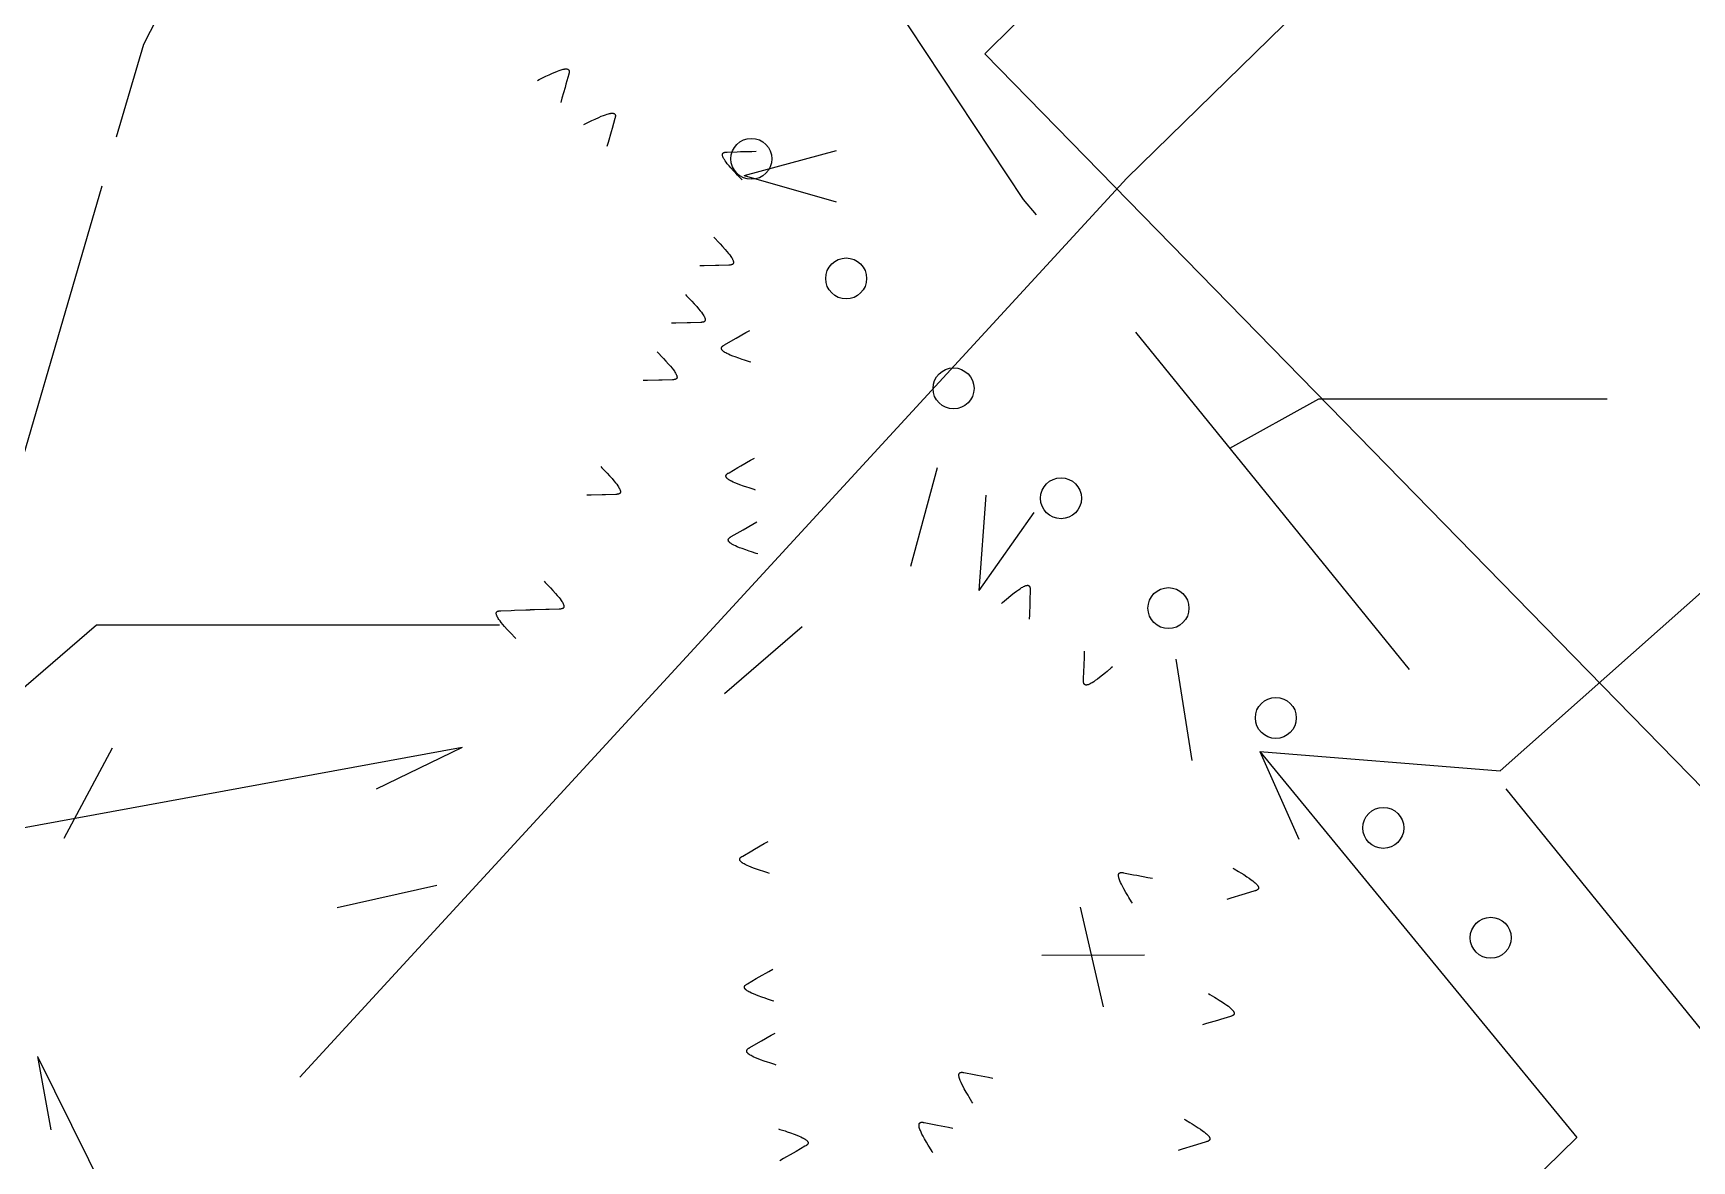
# Model space of a CAD drawing. Header units: metres. Extents: x 3206 to 3701, y 9896 to 11410.
# Drawn here: x 3630.94 to 3647.13, y 11216.84 to 11227.84 of the extents above; entities that cross this region are included whole.
import ezdxf

# ---------------------------------------------------------------- set-up
doc = ezdxf.new("R2010")
doc.units = ezdxf.units.M
for name, color, linetype in [('BUILDING', 7, 'Continuous'), ('ELECTR_CABLE', 7, 'Continuous'), ('GROUND', 7, 'Continuous')]:
    doc.layers.add(name, color=color, linetype=linetype)

# ---------------------------------------------------------------- blocks, each defined once
blk = doc.blocks.new('МОЖЖЕВЕЛЬНИК_СКАЛЬНЫЙ')
blk.add_circle((0, 0), 0.2)

msp = doc.modelspace()

# ---------------------------------------------------------------- linework, layer by layer
at = {"layer": 'BUILDING'}
msp.add_lwpolyline([(3652.29, 11223.33), (3648.53, 11227.26), (3651.877, 11230.573), (3652.37, 11231.06), (3652.42, 11233.99), (3648.644, 11234.06), (3647.133, 11234.088), (3646.832, 11234.094), (3640.518, 11227.922), (3640.232, 11227.642), (3645.277, 11222.482), (3648.238, 11219.453), (3648.434, 11219.641), (3652.29, 11223.33)], close=True, dxfattribs=at)
at = {"layer": 'ELECTR_CABLE'}
for points in [[(3633.547, 11217.654), (3641.619, 11226.429), (3646.069, 11230.78)], [(3631.759, 11226.832), (3632.024, 11227.737), (3633.422, 11230.471)], [(3640.737, 11226.07), (3640.611, 11226.219), (3638.378, 11229.594)], [(3635.868, 11227.383), (3635.882, 11227.39), (3635.928, 11227.413), (3635.949, 11227.423), (3635.98, 11227.437), (3636.015, 11227.453), (3636.038, 11227.463), (3636.062, 11227.473), (3636.079, 11227.479), (3636.097, 11227.485), (3636.109, 11227.489), (3636.118, 11227.491), (3636.127, 11227.493), (3636.13, 11227.493), (3636.134, 11227.494), (3636.141, 11227.494), (3636.145, 11227.495), (3636.148, 11227.495), (3636.152, 11227.494), (3636.155, 11227.494), (3636.159, 11227.493), (3636.161, 11227.492), (3636.163, 11227.492), (3636.164, 11227.491), (3636.166, 11227.49), (3636.167, 11227.49), (3636.168, 11227.489), (3636.17, 11227.487), (3636.171, 11227.486), (3636.172, 11227.485), (3636.173, 11227.484), (3636.173, 11227.484), (3636.174, 11227.483), (3636.174, 11227.481), (3636.175, 11227.48), (3636.176, 11227.479), (3636.176, 11227.476), (3636.176, 11227.475), (3636.177, 11227.474), (3636.177, 11227.472), (3636.177, 11227.471), (3636.177, 11227.469), (3636.177, 11227.468), (3636.177, 11227.464), (3636.177, 11227.462), (3636.176, 11227.458), (3636.175, 11227.454), (3636.174, 11227.45), (3636.172, 11227.442), (3636.145, 11227.346), (3636.136, 11227.314), (3636.105, 11227.209), (3636.094, 11227.168)], [(3636.319, 11226.952), (3636.332, 11226.958), (3636.378, 11226.981), (3636.399, 11226.991), (3636.43, 11227.005), (3636.465, 11227.021), (3636.489, 11227.032), (3636.512, 11227.041), (3636.53, 11227.048), (3636.548, 11227.053), (3636.559, 11227.057), (3636.569, 11227.059), (3636.577, 11227.061), (3636.581, 11227.061), (3636.584, 11227.062), (3636.591, 11227.063), (3636.595, 11227.063), (3636.598, 11227.063), (3636.602, 11227.062), (3636.605, 11227.062), (3636.609, 11227.061), (3636.611, 11227.061), (3636.613, 11227.06), (3636.614, 11227.059), (3636.616, 11227.059), (3636.617, 11227.058), (3636.619, 11227.057), (3636.62, 11227.056), (3636.622, 11227.054), (3636.622, 11227.054), (3636.623, 11227.053), (3636.623, 11227.052), (3636.624, 11227.051), (3636.625, 11227.05), (3636.625, 11227.048), (3636.626, 11227.047), (3636.626, 11227.045), (3636.627, 11227.043), (3636.627, 11227.042), (3636.627, 11227.04), (3636.627, 11227.039), (3636.627, 11227.037), (3636.627, 11227.036), (3636.627, 11227.032), (3636.627, 11227.03), (3636.626, 11227.027), (3636.626, 11227.022), (3636.624, 11227.018), (3636.622, 11227.01), (3636.595, 11226.914), (3636.586, 11226.882), (3636.556, 11226.777), (3636.544, 11226.736)], [(3637.864, 11226.411), (3637.854, 11226.422), (3637.818, 11226.459), (3637.803, 11226.476), (3637.779, 11226.501), (3637.754, 11226.53), (3637.737, 11226.549), (3637.72, 11226.569), (3637.709, 11226.584), (3637.698, 11226.599), (3637.691, 11226.609), (3637.686, 11226.617), (3637.682, 11226.625), (3637.68, 11226.628), (3637.679, 11226.631), (3637.676, 11226.637), (3637.675, 11226.641), (3637.674, 11226.645), (3637.673, 11226.648), (3637.672, 11226.651), (3637.672, 11226.655), (3637.672, 11226.657), (3637.672, 11226.659), (3637.672, 11226.661), (3637.672, 11226.662), (3637.673, 11226.664), (3637.673, 11226.666), (3637.674, 11226.667), (3637.675, 11226.669), (3637.675, 11226.67), (3637.676, 11226.671), (3637.677, 11226.672), (3637.677, 11226.673), (3637.678, 11226.673), (3637.679, 11226.674), (3637.681, 11226.675), (3637.683, 11226.677), (3637.684, 11226.677), (3637.685, 11226.678), (3637.686, 11226.679), (3637.688, 11226.679), (3637.689, 11226.68), (3637.691, 11226.68), (3637.694, 11226.681), (3637.696, 11226.681), (3637.7, 11226.682), (3637.704, 11226.683), (3637.709, 11226.683), (3637.717, 11226.683), (3637.816, 11226.686), (3637.849, 11226.687), (3637.959, 11226.69), (3638.002, 11226.691)], [(3637.885, 11226.454), (3638.787, 11226.698)], [(3637.885, 11226.454), (3638.783, 11226.198)], [(3630.491, 11222.501), (3631.619, 11226.353)], [(3637.588, 11225.852), (3637.599, 11225.841), (3637.634, 11225.804), (3637.65, 11225.787), (3637.673, 11225.762), (3637.699, 11225.733), (3637.716, 11225.714), (3637.732, 11225.694), (3637.743, 11225.679), (3637.754, 11225.664), (3637.761, 11225.654), (3637.766, 11225.646), (3637.77, 11225.638), (3637.772, 11225.635), (3637.774, 11225.632), (3637.776, 11225.625), (3637.777, 11225.621), (3637.778, 11225.618), (3637.779, 11225.615), (3637.78, 11225.612), (3637.78, 11225.608), (3637.78, 11225.605), (3637.78, 11225.604), (3637.78, 11225.602), (3637.78, 11225.601), (3637.78, 11225.599), (3637.779, 11225.597), (3637.778, 11225.596), (3637.777, 11225.594), (3637.777, 11225.593), (3637.776, 11225.592), (3637.776, 11225.591), (3637.775, 11225.59), (3637.774, 11225.59), (3637.773, 11225.588), (3637.771, 11225.587), (3637.77, 11225.586), (3637.768, 11225.586), (3637.767, 11225.585), (3637.766, 11225.584), (3637.764, 11225.584), (3637.763, 11225.583), (3637.761, 11225.583), (3637.758, 11225.582), (3637.756, 11225.582), (3637.753, 11225.581), (3637.748, 11225.58), (3637.744, 11225.58), (3637.735, 11225.58), (3637.636, 11225.576), (3637.603, 11225.576), (3637.493, 11225.573), (3637.45, 11225.572)], [(3637.312, 11225.292), (3637.323, 11225.281), (3637.358, 11225.244), (3637.374, 11225.227), (3637.397, 11225.202), (3637.423, 11225.174), (3637.44, 11225.154), (3637.456, 11225.134), (3637.467, 11225.12), (3637.478, 11225.104), (3637.485, 11225.095), (3637.49, 11225.086), (3637.494, 11225.079), (3637.496, 11225.075), (3637.498, 11225.072), (3637.5, 11225.066), (3637.502, 11225.062), (3637.503, 11225.059), (3637.503, 11225.055), (3637.504, 11225.052), (3637.504, 11225.048), (3637.504, 11225.046), (3637.504, 11225.044), (3637.504, 11225.043), (3637.504, 11225.041), (3637.504, 11225.04), (3637.503, 11225.038), (3637.502, 11225.036), (3637.501, 11225.034), (3637.501, 11225.033), (3637.5, 11225.032), (3637.5, 11225.032), (3637.499, 11225.031), (3637.498, 11225.03), (3637.497, 11225.029), (3637.496, 11225.028), (3637.494, 11225.027), (3637.492, 11225.026), (3637.491, 11225.025), (3637.49, 11225.025), (3637.488, 11225.024), (3637.487, 11225.024), (3637.486, 11225.023), (3637.482, 11225.022), (3637.48, 11225.022), (3637.477, 11225.021), (3637.472, 11225.021), (3637.468, 11225.02), (3637.46, 11225.02), (3637.36, 11225.017), (3637.327, 11225.016), (3637.217, 11225.013), (3637.174, 11225.012)], [(3637.95, 11224.631), (3637.936, 11224.635), (3637.887, 11224.651), (3637.866, 11224.659), (3637.833, 11224.67), (3637.797, 11224.683), (3637.773, 11224.692), (3637.749, 11224.701), (3637.732, 11224.709), (3637.715, 11224.717), (3637.705, 11224.723), (3637.696, 11224.728), (3637.689, 11224.732), (3637.686, 11224.734), (3637.683, 11224.737), (3637.678, 11224.741), (3637.675, 11224.744), (3637.672, 11224.746), (3637.67, 11224.748), (3637.668, 11224.751), (3637.666, 11224.754), (3637.665, 11224.756), (3637.664, 11224.758), (3637.663, 11224.759), (3637.663, 11224.761), (3637.662, 11224.762), (3637.662, 11224.764), (3637.662, 11224.766), (3637.662, 11224.768), (3637.662, 11224.769), (3637.662, 11224.77), (3637.662, 11224.771), (3637.662, 11224.772), (3637.663, 11224.773), (3637.663, 11224.775), (3637.664, 11224.776), (3637.665, 11224.778), (3637.666, 11224.78), (3637.666, 11224.781), (3637.667, 11224.782), (3637.668, 11224.783), (3637.669, 11224.784), (3637.67, 11224.785), (3637.673, 11224.787), (3637.675, 11224.789), (3637.677, 11224.791), (3637.681, 11224.794), (3637.685, 11224.796), (3637.692, 11224.8), (3637.778, 11224.85), (3637.807, 11224.867), (3637.902, 11224.921), (3637.939, 11224.942)], [(3644.378, 11221.631), (3641.706, 11224.925)], [(3642.919, 11220.831), (3645.265, 11220.644), (3649.92, 11224.775)], [(3637.036, 11224.732), (3637.047, 11224.721), (3637.082, 11224.684), (3637.098, 11224.667), (3637.121, 11224.642), (3637.147, 11224.614), (3637.164, 11224.594), (3637.18, 11224.575), (3637.192, 11224.56), (3637.203, 11224.545), (3637.209, 11224.535), (3637.214, 11224.526), (3637.218, 11224.519), (3637.22, 11224.516), (3637.222, 11224.512), (3637.224, 11224.506), (3637.226, 11224.502), (3637.227, 11224.499), (3637.227, 11224.496), (3637.228, 11224.492), (3637.229, 11224.489), (3637.229, 11224.486), (3637.229, 11224.484), (3637.228, 11224.483), (3637.228, 11224.481), (3637.228, 11224.48), (3637.227, 11224.478), (3637.226, 11224.476), (3637.226, 11224.474), (3637.225, 11224.474), (3637.224, 11224.473), (3637.224, 11224.472), (3637.223, 11224.471), (3637.222, 11224.47), (3637.221, 11224.469), (3637.22, 11224.468), (3637.218, 11224.467), (3637.217, 11224.466), (3637.215, 11224.466), (3637.214, 11224.465), (3637.212, 11224.464), (3637.211, 11224.464), (3637.21, 11224.463), (3637.206, 11224.463), (3637.204, 11224.462), (3637.201, 11224.462), (3637.196, 11224.461), (3637.192, 11224.461), (3637.184, 11224.46), (3637.084, 11224.457), (3637.051, 11224.456), (3636.941, 11224.453), (3636.898, 11224.452)], [(3642.626, 11223.791), (3643.494, 11224.275), (3646.307, 11224.275)], [(3636.485, 11223.613), (3636.495, 11223.602), (3636.53, 11223.565), (3636.546, 11223.548), (3636.57, 11223.523), (3636.595, 11223.495), (3636.612, 11223.475), (3636.628, 11223.455), (3636.64, 11223.441), (3636.651, 11223.425), (3636.657, 11223.416), (3636.662, 11223.407), (3636.667, 11223.399), (3636.668, 11223.396), (3636.67, 11223.393), (3636.673, 11223.387), (3636.674, 11223.383), (3636.675, 11223.38), (3636.676, 11223.376), (3636.676, 11223.373), (3636.677, 11223.369), (3636.677, 11223.367), (3636.677, 11223.365), (3636.677, 11223.363), (3636.676, 11223.362), (3636.676, 11223.36), (3636.675, 11223.358), (3636.675, 11223.357), (3636.674, 11223.355), (3636.673, 11223.354), (3636.673, 11223.353), (3636.672, 11223.353), (3636.671, 11223.352), (3636.67, 11223.351), (3636.669, 11223.35), (3636.668, 11223.349), (3636.666, 11223.348), (3636.665, 11223.347), (3636.664, 11223.346), (3636.662, 11223.346), (3636.661, 11223.345), (3636.659, 11223.344), (3636.658, 11223.344), (3636.655, 11223.343), (3636.652, 11223.343), (3636.649, 11223.342), (3636.644, 11223.342), (3636.64, 11223.341), (3636.632, 11223.341), (3636.532, 11223.338), (3636.499, 11223.337), (3636.39, 11223.334), (3636.347, 11223.333)], [(3637.995, 11223.384), (3637.981, 11223.388), (3637.932, 11223.404), (3637.911, 11223.411), (3637.878, 11223.422), (3637.842, 11223.435), (3637.818, 11223.445), (3637.794, 11223.454), (3637.777, 11223.462), (3637.76, 11223.47), (3637.75, 11223.475), (3637.741, 11223.48), (3637.734, 11223.485), (3637.731, 11223.487), (3637.728, 11223.489), (3637.723, 11223.494), (3637.72, 11223.496), (3637.717, 11223.499), (3637.715, 11223.501), (3637.713, 11223.504), (3637.711, 11223.507), (3637.709, 11223.509), (3637.709, 11223.511), (3637.708, 11223.512), (3637.708, 11223.514), (3637.707, 11223.515), (3637.707, 11223.517), (3637.707, 11223.519), (3637.707, 11223.521), (3637.707, 11223.522), (3637.707, 11223.523), (3637.707, 11223.524), (3637.707, 11223.525), (3637.708, 11223.526), (3637.708, 11223.528), (3637.709, 11223.529), (3637.71, 11223.531), (3637.711, 11223.532), (3637.711, 11223.533), (3637.712, 11223.535), (3637.713, 11223.536), (3637.714, 11223.537), (3637.715, 11223.538), (3637.718, 11223.54), (3637.72, 11223.542), (3637.722, 11223.544), (3637.726, 11223.547), (3637.73, 11223.549), (3637.737, 11223.553), (3637.823, 11223.603), (3637.852, 11223.619), (3637.947, 11223.674), (3637.984, 11223.695)], [(3639.768, 11223.602), (3639.507, 11222.636)], [(3640.177, 11222.402), (3640.245, 11223.334)], [(3640.177, 11222.402), (3640.716, 11223.165)], [(3638.018, 11222.76), (3638.003, 11222.765), (3637.955, 11222.781), (3637.933, 11222.788), (3637.9, 11222.799), (3637.864, 11222.812), (3637.84, 11222.821), (3637.817, 11222.83), (3637.8, 11222.838), (3637.783, 11222.846), (3637.772, 11222.852), (3637.764, 11222.857), (3637.756, 11222.861), (3637.753, 11222.864), (3637.75, 11222.866), (3637.745, 11222.87), (3637.742, 11222.873), (3637.74, 11222.875), (3637.737, 11222.878), (3637.735, 11222.88), (3637.733, 11222.883), (3637.732, 11222.886), (3637.731, 11222.887), (3637.731, 11222.888), (3637.73, 11222.89), (3637.73, 11222.891), (3637.729, 11222.893), (3637.729, 11222.895), (3637.729, 11222.897), (3637.729, 11222.898), (3637.729, 11222.899), (3637.729, 11222.9), (3637.73, 11222.901), (3637.73, 11222.903), (3637.731, 11222.904), (3637.731, 11222.906), (3637.732, 11222.907), (3637.733, 11222.909), (3637.734, 11222.91), (3637.735, 11222.911), (3637.736, 11222.912), (3637.737, 11222.913), (3637.738, 11222.914), (3637.74, 11222.917), (3637.742, 11222.918), (3637.745, 11222.92), (3637.749, 11222.923), (3637.752, 11222.925), (3637.759, 11222.929), (3637.845, 11222.979), (3637.874, 11222.996), (3637.969, 11223.05), (3638.007, 11223.072)], [(3635.933, 11222.493), (3635.943, 11222.482), (3635.979, 11222.445), (3635.994, 11222.429), (3636.018, 11222.403), (3636.043, 11222.375), (3636.06, 11222.355), (3636.077, 11222.336), (3636.088, 11222.321), (3636.099, 11222.306), (3636.105, 11222.296), (3636.111, 11222.288), (3636.115, 11222.28), (3636.116, 11222.277), (3636.118, 11222.273), (3636.121, 11222.267), (3636.122, 11222.263), (3636.123, 11222.26), (3636.124, 11222.257), (3636.125, 11222.254), (3636.125, 11222.25), (3636.125, 11222.247), (3636.125, 11222.246), (3636.125, 11222.244), (3636.124, 11222.242), (3636.124, 11222.241), (3636.124, 11222.239), (3636.123, 11222.237), (3636.122, 11222.236), (3636.122, 11222.235), (3636.121, 11222.234), (3636.12, 11222.233), (3636.119, 11222.232), (3636.119, 11222.231), (3636.117, 11222.23), (3636.116, 11222.229), (3636.114, 11222.228), (3636.113, 11222.227), (3636.112, 11222.227), (3636.111, 11222.226), (3636.109, 11222.226), (3636.107, 11222.225), (3636.106, 11222.225), (3636.103, 11222.224), (3636.101, 11222.223), (3636.097, 11222.223), (3636.092, 11222.222), (3636.088, 11222.222), (3636.08, 11222.222), (3635.981, 11222.218), (3635.948, 11222.218), (3635.838, 11222.215), (3635.795, 11222.214)], [(3640.395, 11222.277), (3640.407, 11222.287), (3640.446, 11222.32), (3640.464, 11222.334), (3640.49, 11222.356), (3640.52, 11222.38), (3640.541, 11222.396), (3640.562, 11222.411), (3640.577, 11222.421), (3640.593, 11222.431), (3640.603, 11222.437), (3640.612, 11222.442), (3640.62, 11222.445), (3640.623, 11222.447), (3640.627, 11222.448), (3640.633, 11222.451), (3640.637, 11222.452), (3640.64, 11222.452), (3640.643, 11222.453), (3640.647, 11222.453), (3640.65, 11222.454), (3640.653, 11222.454), (3640.655, 11222.453), (3640.656, 11222.453), (3640.658, 11222.453), (3640.659, 11222.452), (3640.661, 11222.452), (3640.663, 11222.451), (3640.664, 11222.45), (3640.665, 11222.449), (3640.666, 11222.449), (3640.667, 11222.448), (3640.668, 11222.447), (3640.668, 11222.446), (3640.669, 11222.445), (3640.67, 11222.444), (3640.671, 11222.442), (3640.672, 11222.44), (3640.673, 11222.439), (3640.673, 11222.438), (3640.674, 11222.436), (3640.674, 11222.435), (3640.674, 11222.433), (3640.675, 11222.43), (3640.675, 11222.428), (3640.676, 11222.424), (3640.676, 11222.42), (3640.676, 11222.415), (3640.676, 11222.407), (3640.673, 11222.308), (3640.672, 11222.275), (3640.668, 11222.165), (3640.666, 11222.122)], [(3635.657, 11221.934), (3635.646, 11221.945), (3635.611, 11221.982), (3635.595, 11221.999), (3635.572, 11222.024), (3635.546, 11222.052), (3635.529, 11222.072), (3635.513, 11222.091), (3635.502, 11222.106), (3635.491, 11222.121), (3635.484, 11222.131), (3635.479, 11222.14), (3635.475, 11222.147), (3635.473, 11222.15), (3635.472, 11222.154), (3635.469, 11222.16), (3635.468, 11222.164), (3635.467, 11222.167), (3635.466, 11222.17), (3635.465, 11222.174), (3635.465, 11222.177), (3635.465, 11222.18), (3635.465, 11222.182), (3635.465, 11222.183), (3635.465, 11222.185), (3635.465, 11222.186), (3635.466, 11222.188), (3635.467, 11222.19), (3635.468, 11222.192), (3635.468, 11222.192), (3635.469, 11222.193), (3635.469, 11222.194), (3635.47, 11222.195), (3635.471, 11222.196), (3635.472, 11222.197), (3635.474, 11222.198), (3635.475, 11222.199), (3635.477, 11222.2), (3635.478, 11222.2), (3635.479, 11222.201), (3635.481, 11222.202), (3635.482, 11222.202), (3635.484, 11222.203), (3635.487, 11222.203), (3635.489, 11222.204), (3635.493, 11222.204), (3635.497, 11222.205), (3635.501, 11222.205), (3635.51, 11222.206), (3635.609, 11222.209), (3635.642, 11222.21), (3635.752, 11222.213), (3635.795, 11222.214)], [(3630.353, 11221.027), (3631.563, 11222.068), (3635.495, 11222.068)], [(3637.693, 11221.397), (3638.449, 11222.053)], [(3641.478, 11221.657), (3641.467, 11221.647), (3641.427, 11221.614), (3641.41, 11221.599), (3641.383, 11221.577), (3641.353, 11221.554), (3641.332, 11221.538), (3641.312, 11221.523), (3641.297, 11221.513), (3641.281, 11221.502), (3641.27, 11221.497), (3641.262, 11221.492), (3641.254, 11221.488), (3641.25, 11221.487), (3641.247, 11221.485), (3641.241, 11221.483), (3641.237, 11221.482), (3641.234, 11221.481), (3641.23, 11221.481), (3641.227, 11221.48), (3641.223, 11221.48), (3641.221, 11221.48), (3641.219, 11221.48), (3641.217, 11221.481), (3641.216, 11221.481), (3641.214, 11221.481), (3641.212, 11221.482), (3641.211, 11221.483), (3641.209, 11221.484), (3641.208, 11221.484), (3641.207, 11221.485), (3641.207, 11221.486), (3641.206, 11221.487), (3641.205, 11221.488), (3641.204, 11221.489), (3641.203, 11221.49), (3641.202, 11221.492), (3641.201, 11221.493), (3641.201, 11221.494), (3641.2, 11221.496), (3641.2, 11221.498), (3641.199, 11221.499), (3641.199, 11221.5), (3641.198, 11221.504), (3641.198, 11221.506), (3641.198, 11221.509), (3641.198, 11221.514), (3641.198, 11221.518), (3641.198, 11221.527), (3641.201, 11221.626), (3641.202, 11221.659), (3641.206, 11221.769), (3641.207, 11221.812)], [(3642.098, 11221.733), (3642.255, 11220.745)], [(3635.133, 11220.871), (3620.567, 11218.198), (3612.867, 11219.604)], [(3631.716, 11220.863), (3631.244, 11219.981)], [(3635.133, 11220.871), (3634.293, 11220.463)], [(3642.919, 11220.831), (3646.011, 11217.063), (3642.768, 11213.887)], [(3642.919, 11220.831), (3643.297, 11219.977)], [(3648.053, 11217.221), (3647.289, 11218.043), (3645.323, 11220.466)], [(3638.13, 11219.642), (3638.116, 11219.647), (3638.067, 11219.663), (3638.045, 11219.67), (3638.013, 11219.681), (3637.977, 11219.694), (3637.952, 11219.703), (3637.929, 11219.713), (3637.912, 11219.72), (3637.895, 11219.728), (3637.884, 11219.734), (3637.876, 11219.739), (3637.869, 11219.744), (3637.866, 11219.746), (3637.862, 11219.748), (3637.857, 11219.752), (3637.854, 11219.755), (3637.852, 11219.757), (3637.85, 11219.76), (3637.848, 11219.762), (3637.845, 11219.765), (3637.844, 11219.768), (3637.843, 11219.769), (3637.843, 11219.771), (3637.842, 11219.772), (3637.842, 11219.773), (3637.841, 11219.775), (3637.841, 11219.777), (3637.841, 11219.779), (3637.841, 11219.78), (3637.841, 11219.781), (3637.842, 11219.782), (3637.842, 11219.783), (3637.842, 11219.785), (3637.843, 11219.786), (3637.843, 11219.788), (3637.844, 11219.79), (3637.845, 11219.791), (3637.846, 11219.792), (3637.847, 11219.793), (3637.848, 11219.794), (3637.849, 11219.795), (3637.85, 11219.796), (3637.852, 11219.799), (3637.854, 11219.8), (3637.857, 11219.802), (3637.861, 11219.805), (3637.864, 11219.807), (3637.871, 11219.811), (3637.958, 11219.862), (3637.986, 11219.878), (3638.081, 11219.932), (3638.119, 11219.954)], [(3641.674, 11219.35), (3641.666, 11219.363), (3641.639, 11219.407), (3641.628, 11219.427), (3641.61, 11219.456), (3641.591, 11219.49), (3641.579, 11219.512), (3641.567, 11219.535), (3641.559, 11219.552), (3641.552, 11219.569), (3641.547, 11219.58), (3641.544, 11219.589), (3641.542, 11219.598), (3641.541, 11219.601), (3641.54, 11219.605), (3641.539, 11219.611), (3641.538, 11219.616), (3641.538, 11219.619), (3641.538, 11219.622), (3641.538, 11219.626), (3641.538, 11219.629), (3641.539, 11219.632), (3641.539, 11219.633), (3641.54, 11219.635), (3641.54, 11219.637), (3641.541, 11219.638), (3641.542, 11219.64), (3641.543, 11219.641), (3641.544, 11219.643), (3641.545, 11219.643), (3641.546, 11219.644), (3641.547, 11219.645), (3641.548, 11219.645), (3641.549, 11219.646), (3641.55, 11219.647), (3641.551, 11219.648), (3641.553, 11219.648), (3641.555, 11219.649), (3641.556, 11219.649), (3641.557, 11219.649), (3641.559, 11219.65), (3641.561, 11219.65), (3641.562, 11219.65), (3641.565, 11219.65), (3641.568, 11219.65), (3641.571, 11219.65), (3641.576, 11219.649), (3641.58, 11219.649), (3641.588, 11219.647), (3641.686, 11219.629), (3641.718, 11219.623), (3641.826, 11219.602), (3641.869, 11219.594)], [(3642.654, 11219.694), (3642.667, 11219.686), (3642.711, 11219.66), (3642.731, 11219.648), (3642.76, 11219.63), (3642.792, 11219.609), (3642.814, 11219.595), (3642.834, 11219.58), (3642.849, 11219.569), (3642.864, 11219.557), (3642.873, 11219.549), (3642.88, 11219.542), (3642.886, 11219.536), (3642.888, 11219.533), (3642.891, 11219.531), (3642.895, 11219.525), (3642.897, 11219.522), (3642.899, 11219.519), (3642.901, 11219.516), (3642.902, 11219.513), (3642.904, 11219.51), (3642.904, 11219.507), (3642.905, 11219.506), (3642.905, 11219.504), (3642.905, 11219.502), (3642.905, 11219.501), (3642.905, 11219.499), (3642.905, 11219.497), (3642.905, 11219.495), (3642.904, 11219.494), (3642.904, 11219.493), (3642.904, 11219.492), (3642.903, 11219.491), (3642.902, 11219.49), (3642.902, 11219.489), (3642.901, 11219.488), (3642.899, 11219.486), (3642.898, 11219.485), (3642.897, 11219.484), (3642.896, 11219.483), (3642.895, 11219.482), (3642.893, 11219.481), (3642.892, 11219.48), (3642.889, 11219.479), (3642.887, 11219.478), (3642.884, 11219.476), (3642.88, 11219.475), (3642.876, 11219.473), (3642.868, 11219.471), (3642.773, 11219.441), (3642.741, 11219.432), (3642.636, 11219.4), (3642.595, 11219.388)], [(3634.886, 11219.524), (3633.91, 11219.305)], [(3641.163, 11219.313), (3641.387, 11218.338)], [(3640.79, 11218.843), (3641.791, 11218.847)], [(3638.175, 11218.395), (3638.16, 11218.399), (3638.112, 11218.415), (3638.09, 11218.423), (3638.057, 11218.434), (3638.022, 11218.447), (3637.997, 11218.456), (3637.974, 11218.465), (3637.957, 11218.473), (3637.94, 11218.481), (3637.929, 11218.487), (3637.921, 11218.492), (3637.913, 11218.496), (3637.91, 11218.498), (3637.907, 11218.501), (3637.902, 11218.505), (3637.899, 11218.508), (3637.897, 11218.51), (3637.894, 11218.512), (3637.892, 11218.515), (3637.89, 11218.518), (3637.889, 11218.52), (3637.888, 11218.522), (3637.888, 11218.523), (3637.887, 11218.525), (3637.887, 11218.526), (3637.886, 11218.528), (3637.886, 11218.53), (3637.886, 11218.532), (3637.886, 11218.533), (3637.886, 11218.534), (3637.886, 11218.535), (3637.887, 11218.536), (3637.887, 11218.537), (3637.888, 11218.539), (3637.888, 11218.54), (3637.889, 11218.542), (3637.89, 11218.544), (3637.891, 11218.545), (3637.892, 11218.546), (3637.893, 11218.547), (3637.894, 11218.548), (3637.895, 11218.549), (3637.897, 11218.552), (3637.899, 11218.553), (3637.902, 11218.555), (3637.906, 11218.558), (3637.909, 11218.56), (3637.916, 11218.564), (3638.002, 11218.614), (3638.031, 11218.631), (3638.126, 11218.685), (3638.164, 11218.707)], [(3642.417, 11218.469), (3642.43, 11218.461), (3642.474, 11218.435), (3642.493, 11218.423), (3642.522, 11218.404), (3642.554, 11218.384), (3642.576, 11218.369), (3642.597, 11218.355), (3642.612, 11218.344), (3642.626, 11218.332), (3642.635, 11218.324), (3642.642, 11218.317), (3642.649, 11218.311), (3642.651, 11218.308), (3642.653, 11218.305), (3642.658, 11218.3), (3642.66, 11218.297), (3642.662, 11218.294), (3642.663, 11218.291), (3642.665, 11218.288), (3642.666, 11218.284), (3642.667, 11218.282), (3642.667, 11218.28), (3642.668, 11218.279), (3642.668, 11218.277), (3642.668, 11218.276), (3642.668, 11218.274), (3642.668, 11218.272), (3642.667, 11218.27), (3642.667, 11218.269), (3642.666, 11218.268), (3642.666, 11218.267), (3642.666, 11218.266), (3642.665, 11218.265), (3642.664, 11218.264), (3642.663, 11218.262), (3642.662, 11218.261), (3642.661, 11218.26), (3642.66, 11218.259), (3642.659, 11218.258), (3642.657, 11218.257), (3642.656, 11218.256), (3642.655, 11218.255), (3642.652, 11218.254), (3642.65, 11218.253), (3642.647, 11218.251), (3642.642, 11218.249), (3642.638, 11218.248), (3642.63, 11218.246), (3642.535, 11218.216), (3642.504, 11218.207), (3642.398, 11218.175), (3642.357, 11218.163)], [(3638.197, 11217.771), (3638.183, 11217.776), (3638.134, 11217.792), (3638.113, 11217.799), (3638.08, 11217.81), (3638.044, 11217.823), (3638.02, 11217.832), (3637.996, 11217.842), (3637.979, 11217.849), (3637.962, 11217.858), (3637.952, 11217.863), (3637.943, 11217.868), (3637.936, 11217.873), (3637.933, 11217.875), (3637.93, 11217.877), (3637.925, 11217.881), (3637.922, 11217.884), (3637.919, 11217.886), (3637.917, 11217.889), (3637.915, 11217.891), (3637.913, 11217.895), (3637.911, 11217.897), (3637.911, 11217.898), (3637.91, 11217.9), (3637.91, 11217.901), (3637.909, 11217.903), (3637.909, 11217.905), (3637.909, 11217.906), (3637.909, 11217.908), (3637.909, 11217.909), (3637.909, 11217.91), (3637.909, 11217.912), (3637.909, 11217.913), (3637.91, 11217.914), (3637.91, 11217.915), (3637.911, 11217.917), (3637.912, 11217.919), (3637.913, 11217.92), (3637.913, 11217.921), (3637.914, 11217.922), (3637.915, 11217.924), (3637.916, 11217.925), (3637.917, 11217.926), (3637.92, 11217.928), (3637.921, 11217.929), (3637.924, 11217.932), (3637.928, 11217.934), (3637.932, 11217.936), (3637.939, 11217.941), (3638.025, 11217.991), (3638.054, 11218.007), (3638.149, 11218.062), (3638.186, 11218.083)], [(3630.987, 11217.854), (3632.145, 11215.514), (3634.561, 11215.514)], [(3630.987, 11217.854), (3631.118, 11217.138)], [(3640.116, 11217.4), (3640.108, 11217.413), (3640.081, 11217.457), (3640.07, 11217.476), (3640.052, 11217.506), (3640.033, 11217.539), (3640.021, 11217.562), (3640.009, 11217.585), (3640.001, 11217.602), (3639.994, 11217.619), (3639.99, 11217.63), (3639.986, 11217.639), (3639.984, 11217.648), (3639.983, 11217.651), (3639.982, 11217.655), (3639.981, 11217.661), (3639.98, 11217.665), (3639.98, 11217.669), (3639.98, 11217.672), (3639.98, 11217.675), (3639.98, 11217.679), (3639.981, 11217.682), (3639.981, 11217.683), (3639.982, 11217.685), (3639.983, 11217.686), (3639.983, 11217.688), (3639.984, 11217.689), (3639.985, 11217.691), (3639.986, 11217.692), (3639.987, 11217.693), (3639.988, 11217.694), (3639.989, 11217.695), (3639.99, 11217.695), (3639.991, 11217.696), (3639.992, 11217.697), (3639.994, 11217.697), (3639.996, 11217.698), (3639.997, 11217.699), (3639.998, 11217.699), (3640, 11217.699), (3640.001, 11217.699), (3640.003, 11217.7), (3640.004, 11217.7), (3640.008, 11217.7), (3640.01, 11217.7), (3640.013, 11217.7), (3640.018, 11217.699), (3640.022, 11217.699), (3640.03, 11217.697), (3640.128, 11217.679), (3640.161, 11217.673), (3640.268, 11217.652), (3640.311, 11217.644)], [(3638.22, 11217.148), (3638.234, 11217.143), (3638.283, 11217.127), (3638.305, 11217.12), (3638.337, 11217.109), (3638.373, 11217.096), (3638.398, 11217.086), (3638.421, 11217.077), (3638.438, 11217.069), (3638.455, 11217.061), (3638.465, 11217.056), (3638.474, 11217.051), (3638.481, 11217.046), (3638.484, 11217.044), (3638.487, 11217.042), (3638.492, 11217.038), (3638.496, 11217.035), (3638.498, 11217.032), (3638.5, 11217.03), (3638.502, 11217.027), (3638.504, 11217.024), (3638.506, 11217.022), (3638.506, 11217.02), (3638.507, 11217.019), (3638.508, 11217.017), (3638.508, 11217.016), (3638.508, 11217.014), (3638.509, 11217.012), (3638.509, 11217.01), (3638.509, 11217.009), (3638.508, 11217.008), (3638.508, 11217.007), (3638.508, 11217.006), (3638.508, 11217.005), (3638.507, 11217.003), (3638.506, 11217.002), (3638.505, 11217), (3638.505, 11216.999), (3638.504, 11216.998), (3638.503, 11216.997), (3638.502, 11216.995), (3638.501, 11216.994), (3638.5, 11216.993), (3638.497, 11216.991), (3638.496, 11216.989), (3638.493, 11216.987), (3638.489, 11216.984), (3638.485, 11216.982), (3638.478, 11216.978), (3638.392, 11216.928), (3638.364, 11216.912), (3638.268, 11216.857), (3638.231, 11216.836)], [(3639.726, 11216.913), (3639.719, 11216.926), (3639.692, 11216.969), (3639.68, 11216.989), (3639.663, 11217.019), (3639.644, 11217.052), (3639.631, 11217.075), (3639.62, 11217.097), (3639.612, 11217.114), (3639.604, 11217.131), (3639.6, 11217.142), (3639.597, 11217.152), (3639.594, 11217.16), (3639.593, 11217.164), (3639.593, 11217.167), (3639.591, 11217.174), (3639.591, 11217.178), (3639.591, 11217.181), (3639.591, 11217.185), (3639.591, 11217.188), (3639.591, 11217.192), (3639.592, 11217.194), (3639.592, 11217.196), (3639.592, 11217.197), (3639.593, 11217.199), (3639.594, 11217.2), (3639.595, 11217.202), (3639.596, 11217.203), (3639.597, 11217.205), (3639.598, 11217.205), (3639.598, 11217.206), (3639.599, 11217.207), (3639.6, 11217.208), (3639.601, 11217.208), (3639.603, 11217.209), (3639.604, 11217.21), (3639.606, 11217.211), (3639.608, 11217.211), (3639.609, 11217.211), (3639.61, 11217.212), (3639.612, 11217.212), (3639.613, 11217.212), (3639.615, 11217.212), (3639.618, 11217.212), (3639.62, 11217.212), (3639.624, 11217.212), (3639.629, 11217.212), (3639.633, 11217.211), (3639.641, 11217.21), (3639.739, 11217.192), (3639.771, 11217.185), (3639.879, 11217.164), (3639.921, 11217.156)], [(3642.179, 11217.244), (3642.192, 11217.236), (3642.236, 11217.209), (3642.256, 11217.197), (3642.285, 11217.179), (3642.317, 11217.159), (3642.339, 11217.144), (3642.359, 11217.13), (3642.374, 11217.118), (3642.389, 11217.106), (3642.398, 11217.099), (3642.405, 11217.092), (3642.411, 11217.086), (3642.414, 11217.083), (3642.416, 11217.08), (3642.42, 11217.075), (3642.422, 11217.072), (3642.424, 11217.069), (3642.426, 11217.066), (3642.427, 11217.063), (3642.429, 11217.059), (3642.429, 11217.057), (3642.43, 11217.055), (3642.43, 11217.054), (3642.43, 11217.052), (3642.43, 11217.051), (3642.43, 11217.049), (3642.43, 11217.047), (3642.43, 11217.045), (3642.429, 11217.044), (3642.429, 11217.043), (3642.429, 11217.042), (3642.428, 11217.041), (3642.427, 11217.04), (3642.427, 11217.038), (3642.426, 11217.037), (3642.424, 11217.036), (3642.423, 11217.034), (3642.422, 11217.034), (3642.421, 11217.033), (3642.42, 11217.032), (3642.418, 11217.031), (3642.417, 11217.03), (3642.414, 11217.028), (3642.412, 11217.027), (3642.409, 11217.026), (3642.405, 11217.024), (3642.401, 11217.023), (3642.393, 11217.02), (3642.298, 11216.991), (3642.266, 11216.982), (3642.161, 11216.95), (3642.12, 11216.937)]]:
    msp.add_lwpolyline(points, dxfattribs=at)
at = {"layer": 'GROUND'}
msp.add_lwpolyline([(3680.635, 11298.581), (3676.38, 11283.896), (3673.579, 11283.323), (3674.669, 11277.991), (3662.511, 11236.032), (3658.228, 11241.255), (3651.193, 11235.486), (3652.42, 11233.99), (3648.644, 11234.06), (3647.133, 11234.088), (3646.832, 11234.094), (3640.518, 11227.922), (3640.232, 11227.642), (3645.277, 11222.482), (3648.238, 11219.453), (3648.434, 11219.641), (3652.29, 11223.33), (3648.53, 11227.26), (3651.877, 11230.573), (3652.37, 11231.06), (3652.42, 11233.99), (3659.439, 11225.43), (3642.25, 11166.105)], dxfattribs=at)

# ---------------------------------------------------------------- block references
at = {"layer": 'BUSH'}
for p in [(3637.955, 11226.617), (3638.88, 11225.449), (3639.928, 11224.376), (3640.977, 11223.304), (3642.026, 11222.231), (3643.074, 11221.159), (3644.123, 11220.086), (3645.171, 11219.013)]:
    msp.add_blockref('МОЖЖЕВЕЛЬНИК_СКАЛЬНЫЙ', p, dxfattribs=at)

doc.saveas('drawing.dxf')
